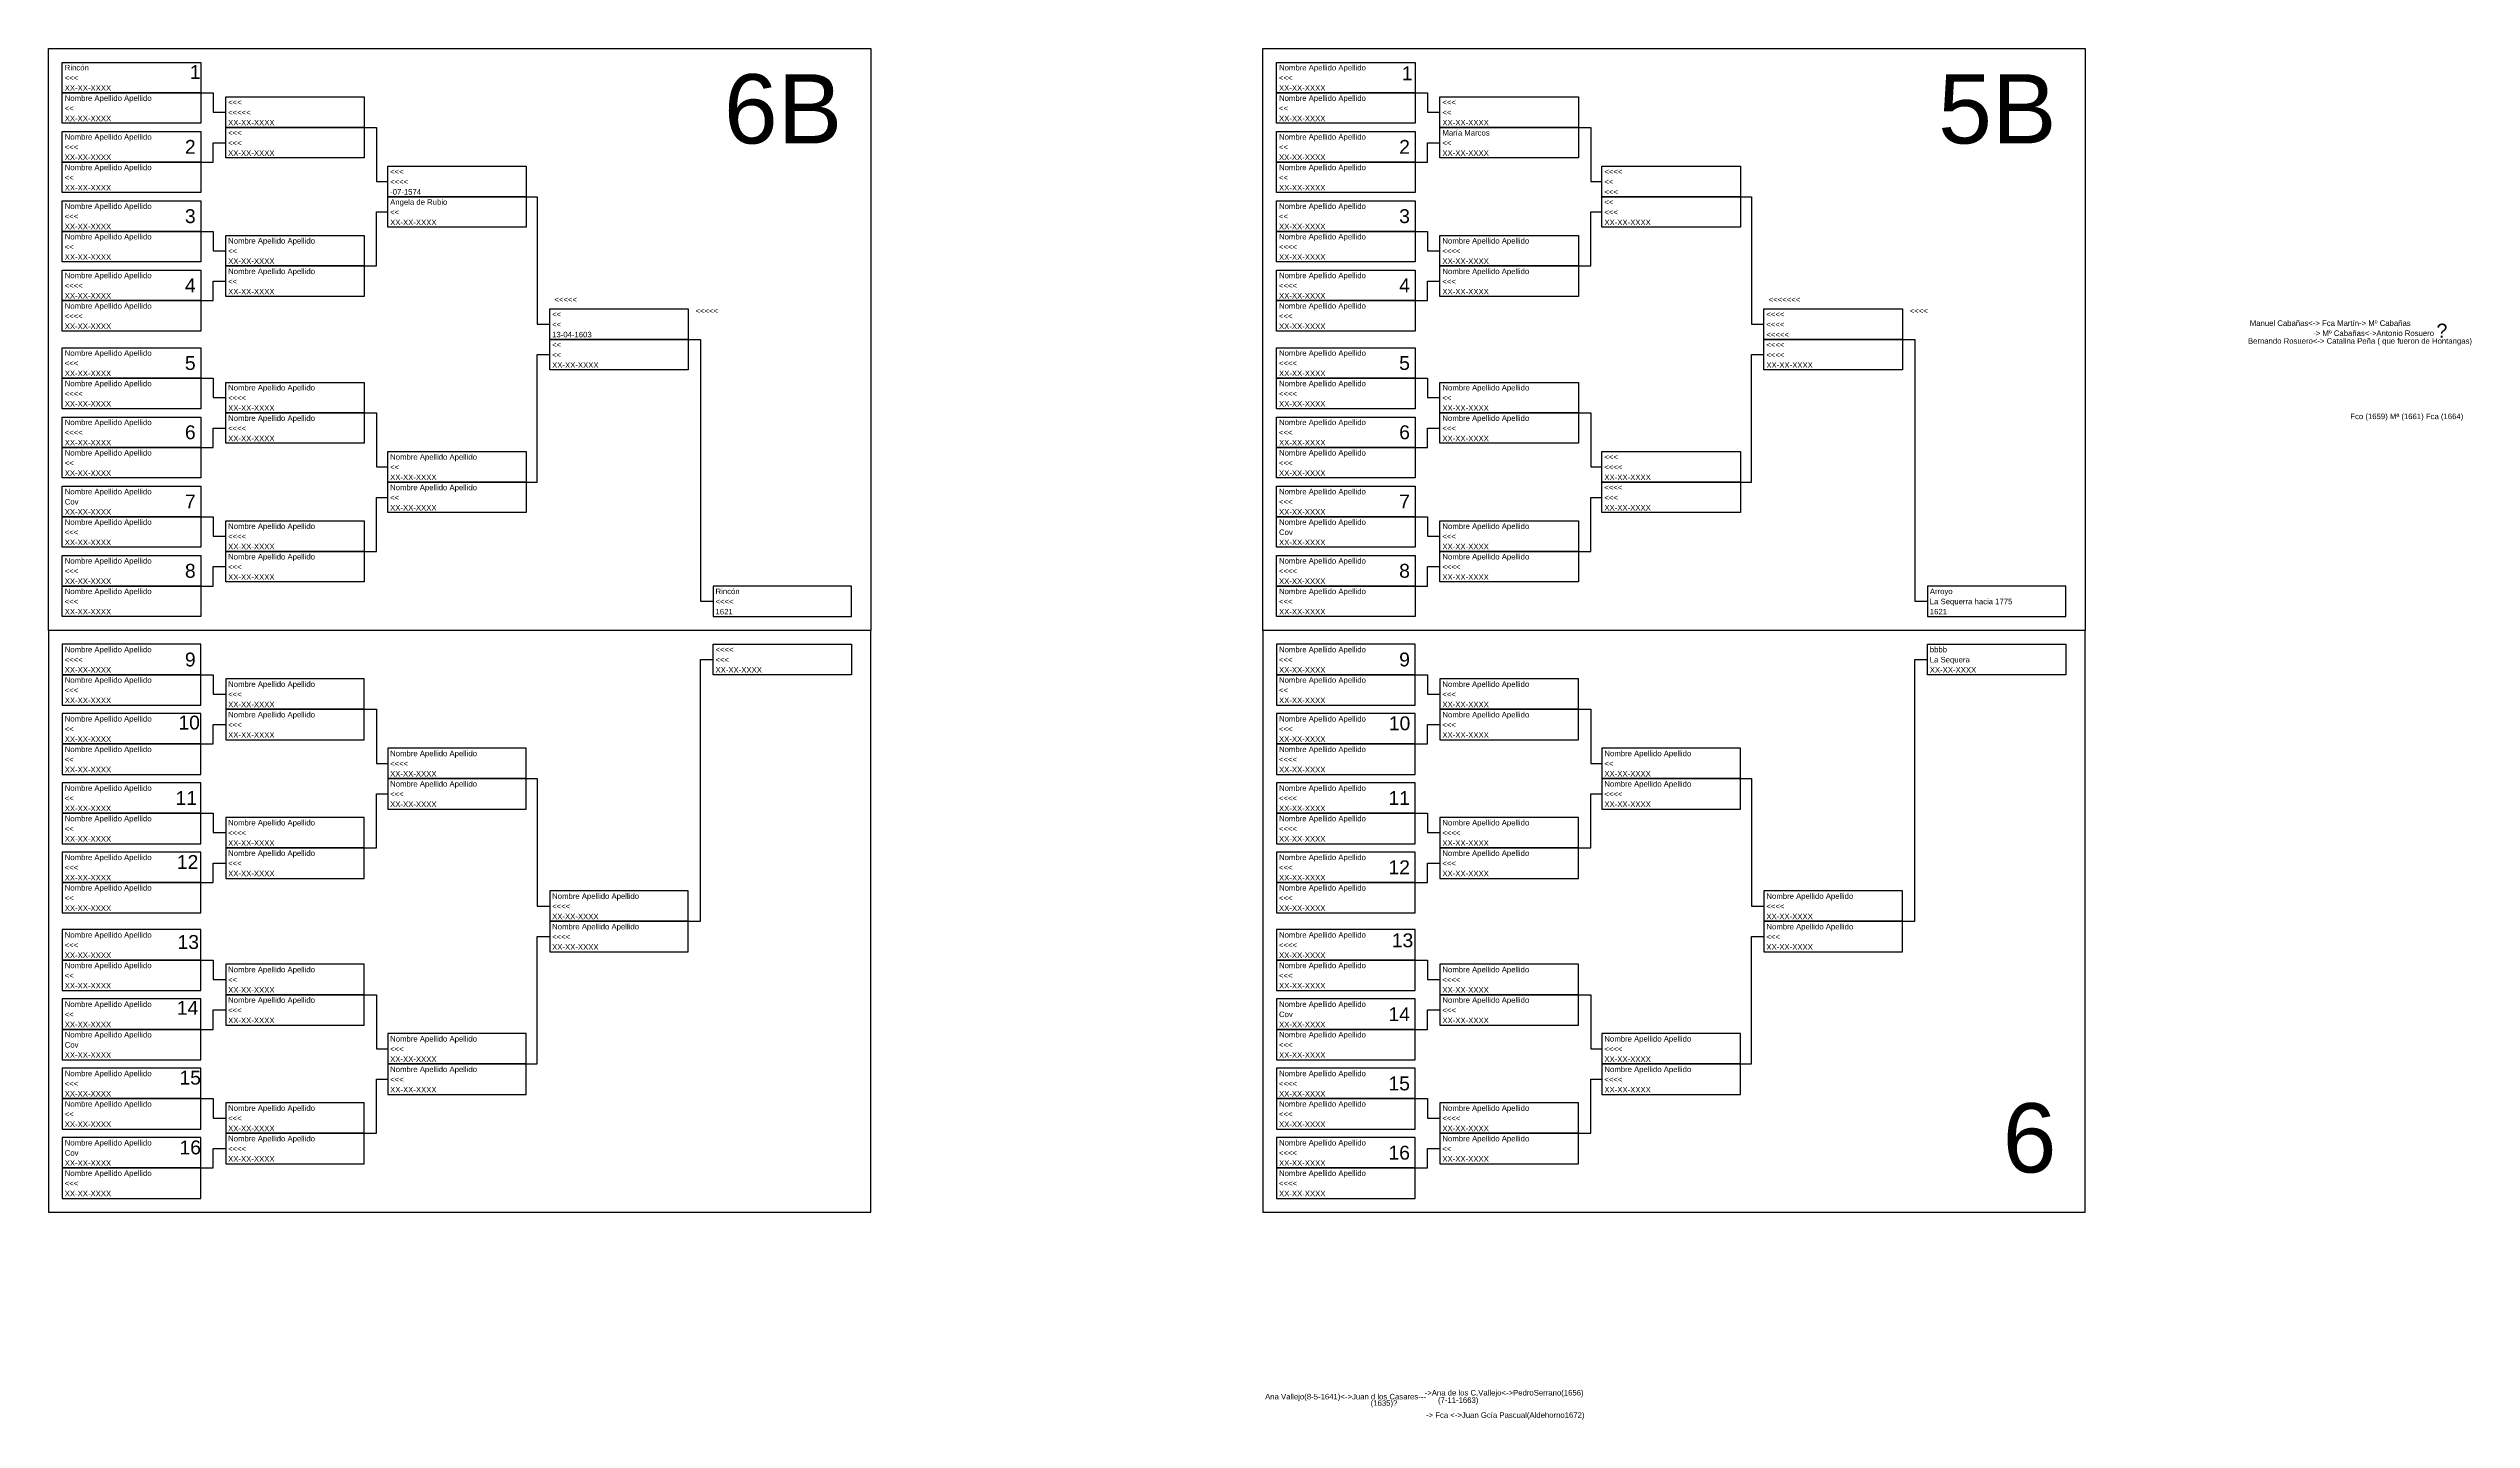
# Model space of a CAD drawing. Header units: millimetres. Extents: x -16844 to 23151, y -8543 to 4892.
# Drawn here: x -2192 to -1317, y -1075 to -580 of the extents above; entities that cross this region are included whole.
import ezdxf
from ezdxf.enums import TextEntityAlignment as Align

# ---------------------------------------------------------------- set-up
doc = ezdxf.new("R2010")
doc.units = ezdxf.units.MM
doc.layers.add('Guijarro', color=90, linetype='Continuous')
doc.styles.add('Arial', font='arial.ttf', dxfattribs={"height": 0.01})

# ---------------------------------------------------------------- blocks, each defined once
blk = doc.blocks.new('Hoja superior')
for points in [[(0, 210), (297, 210), (297, 0), (0, 0)], [(5, 205), (55, 205), (55, 194), (5, 194)], [(5, 194), (55, 194), (55, 183), (5, 183)], [(64, 192.5), (114, 192.5), (114, 181.5), (64, 181.5)], [(5, 180), (55, 180), (55, 169), (5, 169)], [(64, 181.5), (114, 181.5), (114, 170.5), (64, 170.5)], [(5, 169), (55, 169), (55, 158), (5, 158)], [(122.5, 167.5), (172.5, 167.5), (172.5, 156.5), (122.5, 156.5)], [(5, 155), (55, 155), (55, 144), (5, 144)], [(122.5, 156.5), (172.5, 156.5), (172.5, 145.5), (122.5, 145.5)], [(5, 144), (55, 144), (55, 133), (5, 133)], [(64, 142.5), (114, 142.5), (114, 131.5), (64, 131.5)], [(64, 131.5), (114, 131.5), (114, 120.5), (64, 120.5)], [(5, 130), (55, 130), (55, 119), (5, 119)], [(5, 119), (55, 119), (55, 108), (5, 108)], [(181, 116), (231, 116), (231, 105), (181, 105)], [(181, 105), (231, 105), (231, 94), (181, 94)], [(5, 102), (55, 102), (55, 91), (5, 91)], [(5, 91), (55, 91), (55, 80), (5, 80)], [(64, 89.5), (114, 89.5), (114, 78.5), (64, 78.5)], [(5, 77), (55, 77), (55, 66), (5, 66)], [(64, 78.5), (114, 78.5), (114, 67.5), (64, 67.5)], [(5, 66), (55, 66), (55, 55), (5, 55)], [(122.5, 64.5), (172.5, 64.5), (172.5, 53.5), (122.5, 53.5)], [(122.5, 53.5), (172.5, 53.5), (172.5, 42.5), (122.5, 42.5)], [(5, 52), (55, 52), (55, 41), (5, 41)], [(5, 41), (55, 41), (55, 30), (5, 30)], [(64, 39.5), (114, 39.5), (114, 28.5), (64, 28.5)], [(5, 27), (55, 27), (55, 16), (5, 16)], [(64, 28.5), (114, 28.5), (114, 17.5), (64, 17.5)], [(5, 16), (55, 16), (55, 5), (5, 5)], [(240, 5), (290, 5), (290, 16), (240, 16)]]:
    blk.add_lwpolyline(points, close=True)
for points in [[(55, 194), (59.5, 194), (59.5, 187), (64, 187)], [(55, 169), (59.5, 169), (59.5, 176), (64, 176)], [(114, 181.5), (118.5, 181.5), (118.5, 162), (122.5, 162)], [(114, 131.5), (118.5, 131.5), (118.5, 151), (122.5, 151)], [(172.5, 156.5), (176.5, 156.5), (176.5, 110.5), (181, 110.5)], [(55, 144), (59.5, 144), (59.5, 137), (64, 137)], [(55, 119), (59.5, 119), (59.5, 126), (64, 126)], [(231, 105), (235.5, 105), (235.5, 10.5), (240, 10.5)], [(172.5, 53.5), (176.5, 53.5), (176.5, 99.5), (181, 99.5)], [(55, 91), (59.5, 91), (59.5, 84), (64, 84)], [(55, 66), (59.5, 66), (59.5, 73), (64, 73)], [(114, 78.5), (118.5, 78.5), (118.5, 59), (122.5, 59)], [(114, 28.5), (118.5, 28.5), (118.5, 48), (122.5, 48)], [(55, 41), (59.5, 41), (59.5, 34), (64, 34)], [(55, 16), (59.5, 16), (59.5, 23), (64, 23)]]:
    blk.add_lwpolyline(points)
blk = doc.blocks.new('Hoja inferior')
for points in [[(0, -210), (297, -210), (297, 0), (0, 0)], [(5, -16), (55, -16), (55, -5), (5, -5)], [(240, -5), (290, -5), (290, -16), (240, -16)], [(5, -27), (55, -27), (55, -16), (5, -16)], [(64, -28.5), (114, -28.5), (114, -17.5), (64, -17.5)], [(5, -41), (55, -41), (55, -30), (5, -30)], [(64, -39.5), (114, -39.5), (114, -28.5), (64, -28.5)], [(5, -52), (55, -52), (55, -41), (5, -41)], [(122.5, -53.5), (172.5, -53.5), (172.5, -42.5), (122.5, -42.5)], [(5, -66), (55, -66), (55, -55), (5, -55)], [(122.5, -64.5), (172.5, -64.5), (172.5, -53.5), (122.5, -53.5)], [(5, -77), (55, -77), (55, -66), (5, -66)], [(64, -78.5), (114, -78.5), (114, -67.5), (64, -67.5)], [(64, -89.5), (114, -89.5), (114, -78.5), (64, -78.5)], [(5, -91), (55, -91), (55, -80), (5, -80)], [(5, -102), (55, -102), (55, -91), (5, -91)], [(181, -105), (231, -105), (231, -94), (181, -94)], [(5, -119), (55, -119), (55, -108), (5, -108)], [(181, -116), (231, -116), (231, -105), (181, -105)], [(5, -130), (55, -130), (55, -119), (5, -119)], [(64, -131.5), (114, -131.5), (114, -120.5), (64, -120.5)], [(5, -144), (55, -144), (55, -133), (5, -133)], [(64, -142.5), (114, -142.5), (114, -131.5), (64, -131.5)], [(5, -155), (55, -155), (55, -144), (5, -144)], [(122.5, -156.5), (172.5, -156.5), (172.5, -145.5), (122.5, -145.5)], [(122.5, -167.5), (172.5, -167.5), (172.5, -156.5), (122.5, -156.5)], [(5, -169), (55, -169), (55, -158), (5, -158)], [(5, -180), (55, -180), (55, -169), (5, -169)], [(64, -181.5), (114, -181.5), (114, -170.5), (64, -170.5)], [(5, -194), (55, -194), (55, -183), (5, -183)], [(64, -192.5), (114, -192.5), (114, -181.5), (64, -181.5)], [(5, -205), (55, -205), (55, -194), (5, -194)]]:
    blk.add_lwpolyline(points, close=True)
for points in [[(55, -16), (59.5, -16), (59.5, -23), (64, -23)], [(231, -105), (235.5, -105), (235.5, -10.5), (240, -10.5)], [(55, -41), (59.5, -41), (59.5, -34), (64, -34)], [(114, -28.5), (118.5, -28.5), (118.5, -48), (122.5, -48)], [(114, -78.5), (118.5, -78.5), (118.5, -59), (122.5, -59)], [(172.5, -53.5), (176.5, -53.5), (176.5, -99.5), (181, -99.5)], [(55, -66), (59.5, -66), (59.5, -73), (64, -73)], [(55, -91), (59.5, -91), (59.5, -84), (64, -84)], [(172.5, -156.5), (176.5, -156.5), (176.5, -110.5), (181, -110.5)], [(55, -119), (59.5, -119), (59.5, -126), (64, -126)], [(55, -144), (59.5, -144), (59.5, -137), (64, -137)], [(114, -131.5), (118.5, -131.5), (118.5, -151), (122.5, -151)], [(114, -181.5), (118.5, -181.5), (118.5, -162), (122.5, -162)], [(55, -169), (59.5, -169), (59.5, -176), (64, -176)], [(55, -194), (59.5, -194), (59.5, -187), (64, -187)]]:
    blk.add_lwpolyline(points)
blk = doc.blocks.new('Casilla')
at = {"style": 'Arial'}
for tag, p in [('NOMBRE', (0.88, 8.08)), ('LUGAR_NACIMIENTO', (0.88, 4.42)), ('FECHA', (0.88, 0.75))]:
    blk.add_attdef(tag, p, '', height=2, dxfattribs=at)
blk = doc.blocks.new('Hermanos')
at = {"style": 'Arial'}
blk.add_attdef('NOMBRE', (0, 0), '', height=2, dxfattribs=at)

msp = doc.modelspace()

# ---------------------------------------------------------------- block references
for name, p, values in [('Casilla', (-2187.38, -596), {'NOMBRE': 'Rincón', 'LUGAR_NACIMIENTO': '<<<', 'FECHA': 'XX-XX-XXXX'}), ('Casilla', (-1748.9, -596), {'NOMBRE': 'Nombre Apellido Apellido', 'LUGAR_NACIMIENTO': '<<<', 'FECHA': 'XX-XX-XXXX'}), ('Casilla', (-2187.38, -607), {'NOMBRE': 'Nombre Apellido Apellido', 'LUGAR_NACIMIENTO': '<<', 'FECHA': 'XX-XX-XXXX'}), ('Casilla', (-2128.38, -608.5), {'NOMBRE': '<<<', 'LUGAR_NACIMIENTO': '<<<<<', 'FECHA': 'XX-XX-XXXX'}), ('Casilla', (-1748.9, -607), {'NOMBRE': 'Nombre Apellido Apellido', 'LUGAR_NACIMIENTO': '<<', 'FECHA': 'XX-XX-XXXX'}), ('Casilla', (-1689.9, -608.5), {'NOMBRE': '<<<', 'LUGAR_NACIMIENTO': '<<', 'FECHA': 'XX-XX-XXXX'}), ('Casilla', (-2187.38, -621), {'NOMBRE': 'Nombre Apellido Apellido', 'LUGAR_NACIMIENTO': '<<<', 'FECHA': 'XX-XX-XXXX'}), ('Casilla', (-2128.38, -619.5), {'NOMBRE': '<<<', 'LUGAR_NACIMIENTO': '<<<', 'FECHA': 'XX-XX-XXXX'}), ('Casilla', (-1748.9, -621), {'NOMBRE': 'Nombre Apellido Apellido', 'LUGAR_NACIMIENTO': '<<', 'FECHA': 'XX-XX-XXXX'}), ('Casilla', (-1689.9, -619.5), {'NOMBRE': 'María Marcos', 'LUGAR_NACIMIENTO': '<<', 'FECHA': 'XX-XX-XXXX'}), ('Casilla', (-2187.38, -632), {'NOMBRE': 'Nombre Apellido Apellido', 'LUGAR_NACIMIENTO': '<<', 'FECHA': 'XX-XX-XXXX'}), ('Casilla', (-2069.88, -633.5), {'NOMBRE': '<<<', 'LUGAR_NACIMIENTO': '<<<<', 'FECHA': '-07-1574'}), ('Casilla', (-1748.9, -632), {'NOMBRE': 'Nombre Apellido Apellido', 'LUGAR_NACIMIENTO': '<<', 'FECHA': 'XX-XX-XXXX'}), ('Casilla', (-1631.4, -633.5), {'NOMBRE': '<<<<', 'LUGAR_NACIMIENTO': '<<', 'FECHA': '<<<'}), ('Casilla', (-2187.38, -646), {'NOMBRE': 'Nombre Apellido Apellido', 'LUGAR_NACIMIENTO': '<<<', 'FECHA': 'XX-XX-XXXX'}), ('Casilla', (-2069.88, -644.5), {'NOMBRE': 'Angela de Rubio', 'LUGAR_NACIMIENTO': '<<', 'FECHA': 'XX-XX-XXXX'}), ('Casilla', (-1748.9, -646), {'NOMBRE': 'Nombre Apellido Apellido', 'LUGAR_NACIMIENTO': '<<', 'FECHA': 'XX-XX-XXXX'}), ('Casilla', (-1631.4, -644.5), {'NOMBRE': '<<', 'LUGAR_NACIMIENTO': '<<<', 'FECHA': 'XX-XX-XXXX'}), ('Casilla', (-2187.38, -657), {'NOMBRE': 'Nombre Apellido Apellido', 'LUGAR_NACIMIENTO': '<<', 'FECHA': 'XX-XX-XXXX'}), ('Casilla', (-1748.9, -657), {'NOMBRE': 'Nombre Apellido Apellido', 'LUGAR_NACIMIENTO': '<<<<', 'FECHA': 'XX-XX-XXXX'}), ('Casilla', (-2128.38, -658.5), {'NOMBRE': 'Nombre Apellido Apellido', 'LUGAR_NACIMIENTO': '<<', 'FECHA': 'XX-XX-XXXX'}), ('Casilla', (-1689.9, -658.5), {'NOMBRE': 'Nombre Apellido Apellido', 'LUGAR_NACIMIENTO': '<<<<', 'FECHA': 'XX-XX-XXXX'}), ('Casilla', (-2187.38, -671), {'NOMBRE': 'Nombre Apellido Apellido', 'LUGAR_NACIMIENTO': '<<<<', 'FECHA': 'XX-XX-XXXX'}), ('Casilla', (-2128.38, -669.5), {'NOMBRE': 'Nombre Apellido Apellido', 'LUGAR_NACIMIENTO': '<<', 'FECHA': 'XX-XX-XXXX'}), ('Casilla', (-1748.9, -671), {'NOMBRE': 'Nombre Apellido Apellido', 'LUGAR_NACIMIENTO': '<<<<', 'FECHA': 'XX-XX-XXXX'}), ('Casilla', (-1689.9, -669.5), {'NOMBRE': 'Nombre Apellido Apellido', 'LUGAR_NACIMIENTO': '<<<', 'FECHA': 'XX-XX-XXXX'}), ('Casilla', (-2187.38, -682), {'NOMBRE': 'Nombre Apellido Apellido', 'LUGAR_NACIMIENTO': '<<<<', 'FECHA': 'XX-XX-XXXX'}), ('Hermanos', (-2009.67, -671.6), {'NOMBRE': '<<<<<'}), ('Casilla', (-1748.9, -682), {'NOMBRE': 'Nombre Apellido Apellido', 'LUGAR_NACIMIENTO': '<<<', 'FECHA': 'XX-XX-XXXX'}), ('Hermanos', (-1571.19, -671.6), {'NOMBRE': '<<<<<<<'}), ('Casilla', (-2011.38, -685), {'NOMBRE': '<<', 'LUGAR_NACIMIENTO': '<<', 'FECHA': '13-04-1603'}), ('Hermanos', (-1958.71, -675.67), {'NOMBRE': '<<<<<'}), ('Casilla', (-1572.9, -685), {'NOMBRE': '<<<<', 'LUGAR_NACIMIENTO': '<<<<', 'FECHA': '<<<<<'}), ('Hermanos', (-1520.24, -675.67), {'NOMBRE': '<<<<'}), ('Casilla', (-2187.38, -699), {'NOMBRE': 'Nombre Apellido Apellido', 'LUGAR_NACIMIENTO': '<<<', 'FECHA': 'XX-XX-XXXX'}), ('Casilla', (-2011.38, -696), {'NOMBRE': '<<', 'LUGAR_NACIMIENTO': '<<', 'FECHA': 'XX-XX-XXXX'}), ('Casilla', (-1748.9, -699), {'NOMBRE': 'Nombre Apellido Apellido', 'LUGAR_NACIMIENTO': '<<<<', 'FECHA': 'XX-XX-XXXX'}), ('Casilla', (-1572.9, -696), {'NOMBRE': '<<<<', 'LUGAR_NACIMIENTO': '<<<<', 'FECHA': 'XX-XX-XXXX'}), ('Casilla', (-2187.38, -710), {'NOMBRE': 'Nombre Apellido Apellido', 'LUGAR_NACIMIENTO': '<<<<', 'FECHA': 'XX-XX-XXXX'}), ('Casilla', (-1748.9, -710), {'NOMBRE': 'Nombre Apellido Apellido', 'LUGAR_NACIMIENTO': '<<<<', 'FECHA': 'XX-XX-XXXX'}), ('Casilla', (-2128.38, -711.5), {'NOMBRE': 'Nombre Apellido Apellido', 'LUGAR_NACIMIENTO': '<<<<', 'FECHA': 'XX-XX-XXXX'}), ('Casilla', (-1689.9, -711.5), {'NOMBRE': 'Nombre Apellido Apellido', 'LUGAR_NACIMIENTO': '<<', 'FECHA': 'XX-XX-XXXX'}), ('Casilla', (-2187.38, -724), {'NOMBRE': 'Nombre Apellido Apellido', 'LUGAR_NACIMIENTO': '<<<<', 'FECHA': 'XX-XX-XXXX'}), ('Casilla', (-2128.38, -722.5), {'NOMBRE': 'Nombre Apellido Apellido', 'LUGAR_NACIMIENTO': '<<<<', 'FECHA': 'XX-XX-XXXX'}), ('Casilla', (-1748.9, -724), {'NOMBRE': 'Nombre Apellido Apellido', 'LUGAR_NACIMIENTO': '<<<', 'FECHA': 'XX-XX-XXXX'}), ('Casilla', (-1689.9, -722.5), {'NOMBRE': 'Nombre Apellido Apellido', 'LUGAR_NACIMIENTO': '<<<', 'FECHA': 'XX-XX-XXXX'}), ('Casilla', (-2187.38, -735), {'NOMBRE': 'Nombre Apellido Apellido', 'LUGAR_NACIMIENTO': '<<', 'FECHA': 'XX-XX-XXXX'}), ('Casilla', (-1748.9, -735), {'NOMBRE': 'Nombre Apellido Apellido', 'LUGAR_NACIMIENTO': '<<<', 'FECHA': 'XX-XX-XXXX'}), ('Casilla', (-2069.88, -736.5), {'NOMBRE': 'Nombre Apellido Apellido', 'LUGAR_NACIMIENTO': '<<', 'FECHA': 'XX-XX-XXXX'}), ('Casilla', (-1631.4, -736.5), {'NOMBRE': '<<<', 'LUGAR_NACIMIENTO': '<<<<', 'FECHA': 'XX-XX-XXXX'}), ('Casilla', (-2187.38, -749), {'NOMBRE': 'Nombre Apellido Apellido', 'LUGAR_NACIMIENTO': 'Cov', 'FECHA': 'XX-XX-XXXX'}), ('Casilla', (-2069.88, -747.5), {'NOMBRE': 'Nombre Apellido Apellido', 'LUGAR_NACIMIENTO': '<<', 'FECHA': 'XX-XX-XXXX'}), ('Casilla', (-1748.9, -749), {'NOMBRE': 'Nombre Apellido Apellido', 'LUGAR_NACIMIENTO': '<<<', 'FECHA': 'XX-XX-XXXX'}), ('Casilla', (-1631.4, -747.5), {'NOMBRE': '<<<<', 'LUGAR_NACIMIENTO': '<<<', 'FECHA': 'XX-XX-XXXX'}), ('Casilla', (-2187.38, -760), {'NOMBRE': 'Nombre Apellido Apellido', 'LUGAR_NACIMIENTO': '<<<', 'FECHA': 'XX-XX-XXXX'}), ('Casilla', (-2128.38, -761.5), {'NOMBRE': 'Nombre Apellido Apellido', 'LUGAR_NACIMIENTO': '<<<<', 'FECHA': 'XX-XX-XXXX'}), ('Casilla', (-1748.9, -760), {'NOMBRE': 'Nombre Apellido Apellido', 'LUGAR_NACIMIENTO': 'Cov', 'FECHA': 'XX-XX-XXXX'}), ('Casilla', (-1689.9, -761.5), {'NOMBRE': 'Nombre Apellido Apellido', 'LUGAR_NACIMIENTO': '<<<', 'FECHA': 'XX-XX-XXXX'}), ('Casilla', (-2187.38, -774), {'NOMBRE': 'Nombre Apellido Apellido', 'LUGAR_NACIMIENTO': '<<<', 'FECHA': 'XX-XX-XXXX'}), ('Casilla', (-2128.38, -772.5), {'NOMBRE': 'Nombre Apellido Apellido', 'LUGAR_NACIMIENTO': '<<<', 'FECHA': 'XX-XX-XXXX'}), ('Casilla', (-1748.9, -774), {'NOMBRE': 'Nombre Apellido Apellido', 'LUGAR_NACIMIENTO': '<<<<', 'FECHA': 'XX-XX-XXXX'}), ('Casilla', (-1689.9, -772.5), {'NOMBRE': 'Nombre Apellido Apellido', 'LUGAR_NACIMIENTO': '<<<<', 'FECHA': 'XX-XX-XXXX'}), ('Casilla', (-2187.38, -785), {'NOMBRE': 'Nombre Apellido Apellido', 'LUGAR_NACIMIENTO': '<<<', 'FECHA': 'XX-XX-XXXX'}), ('Casilla', (-1952.38, -785), {'NOMBRE': 'Rincón', 'LUGAR_NACIMIENTO': '<<<<', 'FECHA': '1621'}), ('Casilla', (-1748.9, -785), {'NOMBRE': 'Nombre Apellido Apellido', 'LUGAR_NACIMIENTO': '<<<', 'FECHA': 'XX-XX-XXXX'}), ('Casilla', (-1513.9, -785), {'NOMBRE': 'Arroyo', 'LUGAR_NACIMIENTO': 'La Sequerra hacia 1775', 'FECHA': '1621'}), ('Casilla', (-2187.38, -806), {'NOMBRE': 'Nombre Apellido Apellido', 'LUGAR_NACIMIENTO': '<<<<', 'FECHA': 'XX-XX-XXXX'}), ('Casilla', (-1952.38, -806), {'NOMBRE': '<<<<', 'LUGAR_NACIMIENTO': '<<<', 'FECHA': 'XX-XX-XXXX'}), ('Casilla', (-1748.9, -806), {'NOMBRE': 'Nombre Apellido Apellido', 'LUGAR_NACIMIENTO': '<<<', 'FECHA': 'XX-XX-XXXX'}), ('Casilla', (-1513.9, -806), {'NOMBRE': 'bbbb', 'LUGAR_NACIMIENTO': 'La Sequera', 'FECHA': 'XX-XX-XXXX'}), ('Casilla', (-2187.38, -817), {'NOMBRE': 'Nombre Apellido Apellido', 'LUGAR_NACIMIENTO': '<<<', 'FECHA': 'XX-XX-XXXX'}), ('Casilla', (-2128.38, -818.5), {'NOMBRE': 'Nombre Apellido Apellido', 'LUGAR_NACIMIENTO': '<<<', 'FECHA': 'XX-XX-XXXX'}), ('Casilla', (-1748.9, -817), {'NOMBRE': 'Nombre Apellido Apellido', 'LUGAR_NACIMIENTO': '<<', 'FECHA': 'XX-XX-XXXX'}), ('Casilla', (-1689.9, -818.5), {'NOMBRE': 'Nombre Apellido Apellido', 'LUGAR_NACIMIENTO': '<<<', 'FECHA': 'XX-XX-XXXX'}), ('Casilla', (-2187.38, -831), {'NOMBRE': 'Nombre Apellido Apellido', 'LUGAR_NACIMIENTO': '<<', 'FECHA': 'XX-XX-XXXX'}), ('Casilla', (-2128.38, -829.5), {'NOMBRE': 'Nombre Apellido Apellido', 'LUGAR_NACIMIENTO': '<<<', 'FECHA': 'XX-XX-XXXX'}), ('Casilla', (-1748.9, -831), {'NOMBRE': 'Nombre Apellido Apellido', 'LUGAR_NACIMIENTO': '<<<', 'FECHA': 'XX-XX-XXXX'}), ('Casilla', (-1689.9, -829.5), {'NOMBRE': 'Nombre Apellido Apellido', 'LUGAR_NACIMIENTO': '<<<', 'FECHA': 'XX-XX-XXXX'}), ('Casilla', (-2187.38, -842), {'NOMBRE': 'Nombre Apellido Apellido', 'LUGAR_NACIMIENTO': '<<', 'FECHA': 'XX-XX-XXXX'}), ('Casilla', (-2069.88, -843.5), {'NOMBRE': 'Nombre Apellido Apellido', 'LUGAR_NACIMIENTO': '<<<<', 'FECHA': 'XX-XX-XXXX'}), ('Casilla', (-1748.9, -842), {'NOMBRE': 'Nombre Apellido Apellido', 'LUGAR_NACIMIENTO': '<<<<', 'FECHA': 'XX-XX-XXXX'}), ('Casilla', (-1631.4, -843.5), {'NOMBRE': 'Nombre Apellido Apellido', 'LUGAR_NACIMIENTO': '<<', 'FECHA': 'XX-XX-XXXX'}), ('Casilla', (-2187.38, -856), {'NOMBRE': 'Nombre Apellido Apellido', 'LUGAR_NACIMIENTO': '<<', 'FECHA': 'XX-XX-XXXX'}), ('Casilla', (-2069.88, -854.5), {'NOMBRE': 'Nombre Apellido Apellido', 'LUGAR_NACIMIENTO': '<<<', 'FECHA': 'XX-XX-XXXX'}), ('Casilla', (-1748.9, -856), {'NOMBRE': 'Nombre Apellido Apellido', 'LUGAR_NACIMIENTO': '<<<<', 'FECHA': 'XX-XX-XXXX'}), ('Casilla', (-1631.4, -854.5), {'NOMBRE': 'Nombre Apellido Apellido', 'LUGAR_NACIMIENTO': '<<<<', 'FECHA': 'XX-XX-XXXX'}), ('Casilla', (-2187.38, -867), {'NOMBRE': 'Nombre Apellido Apellido', 'LUGAR_NACIMIENTO': '<<', 'FECHA': 'XX-XX-XXXX'}), ('Casilla', (-1748.9, -867), {'NOMBRE': 'Nombre Apellido Apellido', 'LUGAR_NACIMIENTO': '<<<<', 'FECHA': 'XX-XX-XXXX'}), ('Casilla', (-2128.38, -868.5), {'NOMBRE': 'Nombre Apellido Apellido', 'LUGAR_NACIMIENTO': '<<<<', 'FECHA': 'XX-XX-XXXX'}), ('Casilla', (-1689.9, -868.5), {'NOMBRE': 'Nombre Apellido Apellido', 'LUGAR_NACIMIENTO': '<<<<', 'FECHA': 'XX-XX-XXXX'}), ('Casilla', (-2187.38, -881), {'NOMBRE': 'Nombre Apellido Apellido', 'LUGAR_NACIMIENTO': '<<<', 'FECHA': 'XX-XX-XXXX'}), ('Casilla', (-2128.38, -879.5), {'NOMBRE': 'Nombre Apellido Apellido', 'LUGAR_NACIMIENTO': '<<<', 'FECHA': 'XX-XX-XXXX'}), ('Casilla', (-1748.9, -881), {'NOMBRE': 'Nombre Apellido Apellido', 'LUGAR_NACIMIENTO': '<<<', 'FECHA': 'XX-XX-XXXX'}), ('Casilla', (-1689.9, -879.5), {'NOMBRE': 'Nombre Apellido Apellido', 'LUGAR_NACIMIENTO': '<<<', 'FECHA': 'XX-XX-XXXX'}), ('Casilla', (-2187.38, -892), {'NOMBRE': 'Nombre Apellido Apellido', 'LUGAR_NACIMIENTO': '<<', 'FECHA': 'XX-XX-XXXX'}), ('Casilla', (-1748.9, -892), {'NOMBRE': 'Nombre Apellido Apellido', 'LUGAR_NACIMIENTO': '<<<', 'FECHA': 'XX-XX-XXXX'}), ('Casilla', (-2011.38, -895), {'NOMBRE': 'Nombre Apellido Apellido', 'LUGAR_NACIMIENTO': '<<<<', 'FECHA': 'XX-XX-XXXX'}), ('Casilla', (-1572.9, -895), {'NOMBRE': 'Nombre Apellido Apellido', 'LUGAR_NACIMIENTO': '<<<<', 'FECHA': 'XX-XX-XXXX'}), ('Casilla', (-2187.38, -909), {'NOMBRE': 'Nombre Apellido Apellido', 'LUGAR_NACIMIENTO': '<<<', 'FECHA': 'XX-XX-XXXX'}), ('Casilla', (-2011.38, -906), {'NOMBRE': 'Nombre Apellido Apellido', 'LUGAR_NACIMIENTO': '<<<<', 'FECHA': 'XX-XX-XXXX'}), ('Casilla', (-1748.9, -909), {'NOMBRE': 'Nombre Apellido Apellido', 'LUGAR_NACIMIENTO': '<<<<', 'FECHA': 'XX-XX-XXXX'}), ('Casilla', (-1572.9, -906), {'NOMBRE': 'Nombre Apellido Apellido', 'LUGAR_NACIMIENTO': '<<<', 'FECHA': 'XX-XX-XXXX'}), ('Casilla', (-2187.38, -920), {'NOMBRE': 'Nombre Apellido Apellido', 'LUGAR_NACIMIENTO': '<<', 'FECHA': 'XX-XX-XXXX'}), ('Casilla', (-1748.9, -920), {'NOMBRE': 'Nombre Apellido Apellido', 'LUGAR_NACIMIENTO': '<<<', 'FECHA': 'XX-XX-XXXX'}), ('Casilla', (-2128.38, -921.5), {'NOMBRE': 'Nombre Apellido Apellido', 'LUGAR_NACIMIENTO': '<<', 'FECHA': 'XX-XX-XXXX'}), ('Casilla', (-1689.9, -921.5), {'NOMBRE': 'Nombre Apellido Apellido', 'LUGAR_NACIMIENTO': '<<<<', 'FECHA': 'XX-XX-XXXX'}), ('Casilla', (-2187.38, -934), {'NOMBRE': 'Nombre Apellido Apellido', 'LUGAR_NACIMIENTO': '<<', 'FECHA': 'XX-XX-XXXX'}), ('Casilla', (-2128.38, -932.5), {'NOMBRE': 'Nombre Apellido Apellido', 'LUGAR_NACIMIENTO': '<<<', 'FECHA': 'XX-XX-XXXX'}), ('Casilla', (-1748.9, -934), {'NOMBRE': 'Nombre Apellido Apellido', 'LUGAR_NACIMIENTO': 'Cov', 'FECHA': 'XX-XX-XXXX'}), ('Casilla', (-1689.9, -932.5), {'NOMBRE': 'Nombre Apellido Apellido', 'LUGAR_NACIMIENTO': '<<<', 'FECHA': 'XX-XX-XXXX'}), ('Casilla', (-2187.38, -945), {'NOMBRE': 'Nombre Apellido Apellido', 'LUGAR_NACIMIENTO': 'Cov', 'FECHA': 'XX-XX-XXXX'}), ('Casilla', (-1748.9, -945), {'NOMBRE': 'Nombre Apellido Apellido', 'LUGAR_NACIMIENTO': '<<<', 'FECHA': 'XX-XX-XXXX'}), ('Casilla', (-2069.88, -946.5), {'NOMBRE': 'Nombre Apellido Apellido', 'LUGAR_NACIMIENTO': '<<<', 'FECHA': 'XX-XX-XXXX'}), ('Casilla', (-1631.4, -946.5), {'NOMBRE': 'Nombre Apellido Apellido', 'LUGAR_NACIMIENTO': '<<<<', 'FECHA': 'XX-XX-XXXX'}), ('Casilla', (-2187.38, -959), {'NOMBRE': 'Nombre Apellido Apellido', 'LUGAR_NACIMIENTO': '<<<', 'FECHA': 'XX-XX-XXXX'}), ('Casilla', (-2069.88, -957.5), {'NOMBRE': 'Nombre Apellido Apellido', 'LUGAR_NACIMIENTO': '<<<', 'FECHA': 'XX-XX-XXXX'}), ('Casilla', (-1748.9, -959), {'NOMBRE': 'Nombre Apellido Apellido', 'LUGAR_NACIMIENTO': '<<<<', 'FECHA': 'XX-XX-XXXX'}), ('Casilla', (-1631.4, -957.5), {'NOMBRE': 'Nombre Apellido Apellido', 'LUGAR_NACIMIENTO': '<<<<', 'FECHA': 'XX-XX-XXXX'}), ('Casilla', (-2187.38, -970), {'NOMBRE': 'Nombre Apellido Apellido', 'LUGAR_NACIMIENTO': '<<', 'FECHA': 'XX-XX-XXXX'}), ('Casilla', (-2128.38, -971.5), {'NOMBRE': 'Nombre Apellido Apellido', 'LUGAR_NACIMIENTO': '<<<', 'FECHA': 'XX-XX-XXXX'}), ('Casilla', (-1748.9, -970), {'NOMBRE': 'Nombre Apellido Apellido', 'LUGAR_NACIMIENTO': '<<<', 'FECHA': 'XX-XX-XXXX'}), ('Casilla', (-1689.9, -971.5), {'NOMBRE': 'Nombre Apellido Apellido', 'LUGAR_NACIMIENTO': '<<<<', 'FECHA': 'XX-XX-XXXX'}), ('Casilla', (-2187.38, -984), {'NOMBRE': 'Nombre Apellido Apellido', 'LUGAR_NACIMIENTO': 'Cov', 'FECHA': 'XX-XX-XXXX'}), ('Casilla', (-2128.38, -982.5), {'NOMBRE': 'Nombre Apellido Apellido', 'LUGAR_NACIMIENTO': '<<<<', 'FECHA': 'XX-XX-XXXX'}), ('Casilla', (-1748.9, -984), {'NOMBRE': 'Nombre Apellido Apellido', 'LUGAR_NACIMIENTO': '<<<<', 'FECHA': 'XX-XX-XXXX'}), ('Casilla', (-1689.9, -982.5), {'NOMBRE': 'Nombre Apellido Apellido', 'LUGAR_NACIMIENTO': '<<', 'FECHA': 'XX-XX-XXXX'}), ('Casilla', (-2187.38, -995), {'NOMBRE': 'Nombre Apellido Apellido', 'LUGAR_NACIMIENTO': '<<<', 'FECHA': 'XX-XX-XXXX'}), ('Casilla', (-1748.9, -995), {'NOMBRE': 'Nombre Apellido Apellido', 'LUGAR_NACIMIENTO': '<<<<', 'FECHA': 'XX-XX-XXXX'}), ('Hermanos', (-1753.04, -1067.55), {'NOMBRE': 'Ana Vallejo(8-5-1641)<->Juan d los Casares---'}), ('Hermanos', (-1695.42, -1066.14), {'NOMBRE': '->Ana de los C.Vallejo<->PedroSerrano(1656)'}), ('Hermanos', (-1690.62, -1068.81), {'NOMBRE': '(7-11-1663) '}), ('Hermanos', (-1728.89, -1069.85), {'NOMBRE': '                  (1635)?'}), ('Hermanos', (-1694.94, -1074.2), {'NOMBRE': '-> Fca <->Juan Gcía Pascual(Aldehorno1672)'})]:
    msp.add_blockref(name, p).add_auto_attribs(values)
ref = msp.add_blockref('Hermanos', (-1397.47, -680.12))
ref.add_attrib('NOMBRE', 'Manuel Cabañas<-> Fca Martín-> Mº Cabañas', (-1397.47, -680.12), dxfattribs={"color": 0, "height": 2, "style": 'Arial'})
ref = msp.add_blockref('Hermanos', (-1414.17, -683.76))
ref.add_attrib('NOMBRE', '                                                   -> Mº Cabañas<->Antonio Rosuero', (-1414.17, -683.76), dxfattribs={"color": 0, "height": 2, "style": 'Arial'})
ref = msp.add_blockref('Hermanos', (-1398.14, -686.56))
ref.add_attrib('NOMBRE', 'Bernando Rosuero<-> Catalina Peña ( que fueron de Hontangas) ', (-1398.14, -686.56), dxfattribs={"color": 0, "height": 2, "style": 'Arial'})
ref = msp.add_blockref('Hermanos', (-1361.16, -713.77))
ref.add_attrib('NOMBRE', 'Fco (1659) Mª (1661) Fca (1664)', (-1361.16, -713.77), dxfattribs={"color": 0, "height": 2, "style": 'Arial'})
at = {"layer": 'Guijarro'}
for name, p in [('Hoja superior', (-2192.38, -790)), ('Hoja superior', (-1753.9, -790)), ('Hoja inferior', (-2192.38, -790)), ('Hoja inferior', (-1753.9, -790))]:
    msp.add_blockref(name, p, dxfattribs=at)

# ---------------------------------------------------------------- texts
at = {"style": 'Arial'}
for s, p in [('1', (-2137.45, -591.01)), ('1', (-1699.83, -591.46)), ('2', (-2139.22, -618.01)), ('2', (-1700.75, -618.01)), ('3', (-2139.22, -643.01)), ('3', (-1700.75, -643.01)), ('4', (-2139.22, -668.01)), ('4', (-1700.75, -668.01)), ('?', (-1326.14, -684.31)), ('5', (-2139.22, -696.01)), ('5', (-1700.75, -696.01)), ('6', (-2139.22, -721.01)), ('6', (-1700.75, -721.01)), ('7', (-2139.22, -746.01)), ('7', (-1700.75, -746.01)), ('8', (-2139.22, -771.01)), ('8', (-1700.75, -771.01)), ('9', (-2139.22, -803.01)), ('9', (-1700.75, -803.01)), ('10', (-2137.7, -825.78)), ('10', (-1700.61, -826.04)), ('11', (-2138.71, -852.99)), ('11', (-1700.75, -853.01)), ('12', (-2138.27, -876.11)), ('12', (-1700.75, -878.01)), ('13', (-2138.02, -904.97)), ('13', (-1699.55, -904.36)), ('14', (-2138.27, -928.73)), ('14', (-1700.75, -931.01)), ('15', (-2137.32, -953.92)), ('15', (-1700.75, -956.01)), ('16', (-2137.32, -979.11)), ('16', (-1700.75, -981.01))]:
    msp.add_text(s, height=5, dxfattribs=at).set_placement(p, align=Align.RIGHT)
at = {"layer": 'Guijarro', "style": 'Arial'}
for s, p in [('6B', (-1905.76, -614.28)), ('5B', (-1467.29, -614.28)), ('6', (-1467.29, -985.65))]:
    msp.add_text(s, height=25, dxfattribs=at).set_placement(p, align=Align.RIGHT)

doc.saveas('drawing.dxf')
